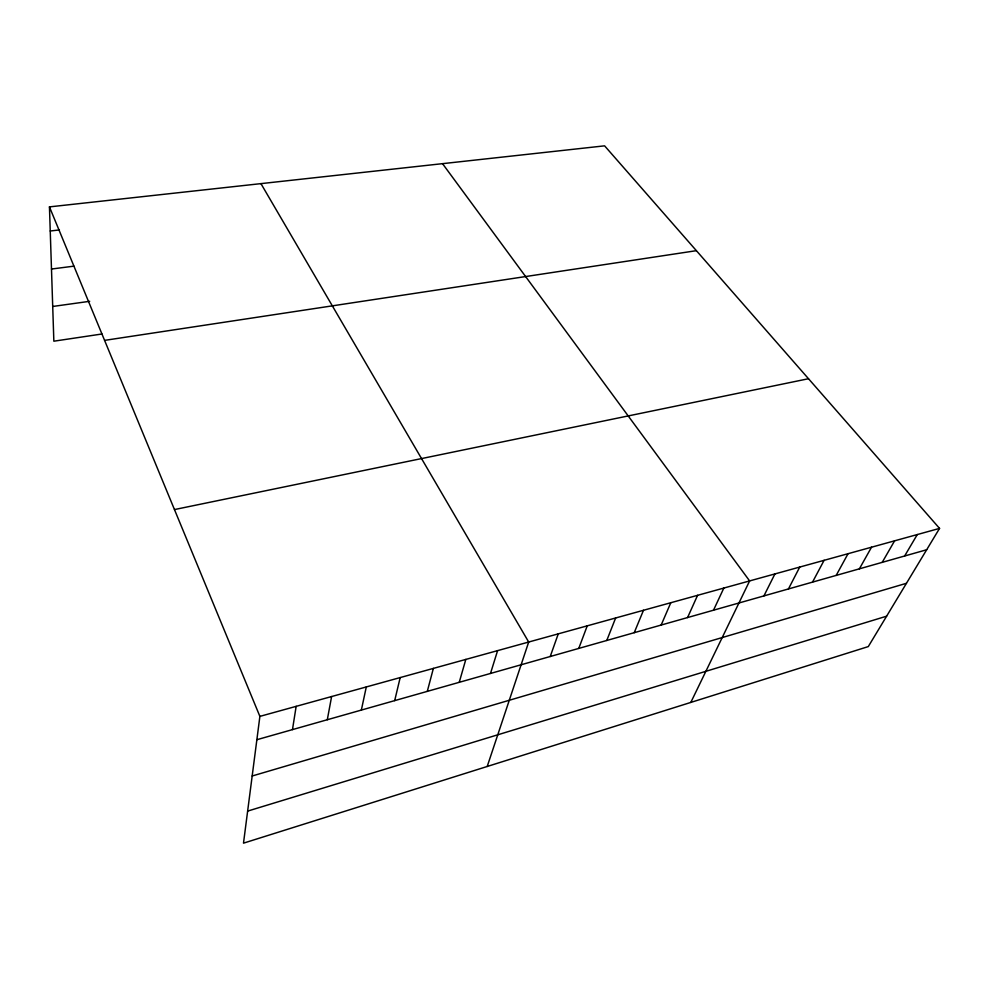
<?xml version="1.0" encoding="UTF-8"?>
<svg xmlns="http://www.w3.org/2000/svg" width="989" height="989" viewBox="0 0 989 989"><rect width="100%" height="100%" fill="white"/><g stroke="black" fill="none" stroke-linecap="round" stroke-linejoin="round"><path stroke-width="1.48" d="M49.45 206.886L259.884 716.382L243.492 843.16L868.293 646.583L939.55 528.398L604.6 145.84L49.45 206.886L53.851 341.193L101.954 333.998M292.472 729.61L296.156 706.344M327.297 719.732L331.612 696.54M361.356 710.077L366.289 686.947M394.685 700.62L400.186 677.576M427.297 691.373L433.367 668.403M459.23 682.323L465.819 659.416M490.495 673.447L497.591 650.638M487.206 766.475L528.695 642.034L260.948 183.633M550.23 656.511L558.266 633.85M578.775 648.413L587.243 625.839M606.776 640.476L615.64 617.977M634.221 632.688L643.493 610.275M661.159 625.048L670.802 602.734M687.578 617.556L697.579 595.316M713.502 610.201L723.849 588.059M690.817 702.413L749.625 580.926L442.528 163.667M763.916 595.91L774.919 573.929M788.443 588.95L799.742 567.068M812.525 582.125L824.109 560.318M836.175 575.413L848.043 553.704M859.392 568.823L871.532 547.201M882.213 562.358L894.612 540.822M904.638 555.991L917.285 534.554M247.633 811.104L886.614 616.184M252.183 775.994L906.443 583.3M256.868 739.71L926.681 549.748M259.884 716.382L939.55 528.398M174.472 509.57L808.495 378.725M104.587 340.377L696.38 250.674M52.714 306.466L89.69 301.311M51.49 269.033L73.928 266.152M50.241 231.006L59.427 229.93"/></g></svg>
